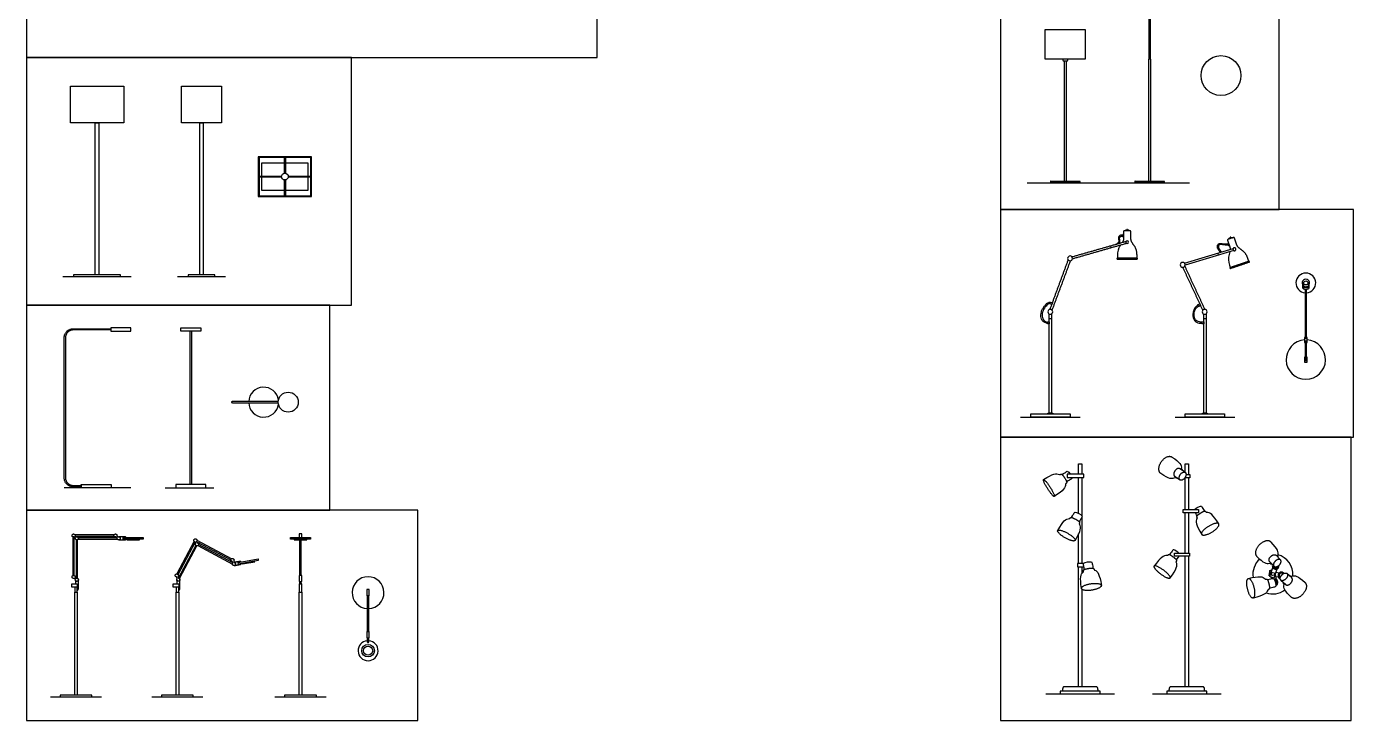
# Model space of a CAD drawing. Header units: millimetres. Extents: x 0 to 42.1, y -0.3 to 16.1.
# Drawn here: x 19.28 to 29.38, y 0.12 to 5.4 of the extents above; entities that cross this region are included whole.
import ezdxf

# ---------------------------------------------------------------- set-up
doc = ezdxf.new("R2010")
doc.units = ezdxf.units.MM
for name, color, linetype, true_color in [('2D$AG-DETAILS', 7, 'Continuous', 0x66ffff), ('2D$AG-DIAGRAM', 7, 'Continuous', 0xfecc66), ('2D$AG-FURNITURE', 7, 'Continuous', 0x66ccff), ('2D$X-VPRT', 6, 'Continuous', 0xff00ff), ('AG-DIAGRAM', 7, 'Continuous', 0xfecc66), ('AG-FURNITURE', 7, 'Continuous', 0x66ccff), ('X-VPRT', 6, 'Continuous', 0xff00ff)]:
    doc.layers.add(name, color=color, linetype=linetype, true_color=true_color)

msp = doc.modelspace()

# ---------------------------------------------------------------- linework, layer by layer
at = {"layer": '2D$AG-DETAILS'}
msp.add_circle((21.878, 0.65), 0.0476, dxfattribs=at)
at = {"layer": '2D$AG-DIAGRAM'}
for points in [[(19.554, 3.501), (20.074, 3.501)], [(20.428, 3.501), (20.793, 3.501)], [(26.845, 2.429), (27.301, 2.429)], [(28.022, 2.429), (28.477, 2.429)], [(20.072, 1.891), (19.564, 1.891)], [(20.333, 1.891), (20.704, 1.891)], [(19.459, 0.299), (19.849, 0.299)], [(20.231, 0.299), (20.621, 0.299)], [(21.168, 0.299), (21.558, 0.299)]]:
    msp.add_lwpolyline(points, dxfattribs=at)
at = {"layer": '2D$AG-FURNITURE'}
for points in [[(19.611, 4.949), (20.017, 4.949), (20.017, 4.67), (19.611, 4.67)], [(20.458, 4.949), (20.763, 4.949), (20.763, 4.67), (20.458, 4.67)], [(19.801, 3.514), (19.801, 4.67), (19.827, 4.67), (19.827, 3.514)], [(20.598, 3.514), (20.598, 4.67), (20.623, 4.67), (20.623, 3.514)], [(21.042, 4.109), (21.448, 4.109), (21.448, 4.413), (21.042, 4.413)], [(21.048, 4.115), (21.442, 4.115), (21.442, 4.407), (21.048, 4.407)], [(27.63, 3.803), (27.63, 3.82), (27.625, 3.82), (27.625, 3.803)], [(28.435, 3.737), (28.429, 3.754), (28.424, 3.752), (28.43, 3.736)], [(19.636, 3.501), (19.992, 3.501), (19.992, 3.514), (19.636, 3.514)], [(20.509, 3.501), (20.712, 3.501), (20.712, 3.514), (20.509, 3.514)], [(27.084, 3.287), (27.07, 3.292), (27.075, 3.306), (27.089, 3.301)], [(28.217, 3.279), (28.203, 3.273), (28.197, 3.286), (28.211, 3.292)], [(27.065, 3.141), (27.051, 3.141), (27.051, 3.156), (27.065, 3.156)], [(28.241, 3.141), (28.227, 3.141), (28.227, 3.156), (28.241, 3.156)], [(20.072, 3.11), (19.92, 3.11), (19.92, 3.085), (20.072, 3.085)], [(20.452, 3.11), (20.604, 3.11), (20.604, 3.085), (20.452, 3.085)], [(27.223, 2.429), (26.923, 2.429), (26.923, 2.455), (27.223, 2.455)], [(27.092, 2.455), (27.054, 2.455), (27.054, 2.459), (27.092, 2.459)], [(28.4, 2.429), (28.1, 2.429), (28.1, 2.455), (28.4, 2.455)], [(28.268, 2.455), (28.231, 2.455), (28.231, 2.459), (28.268, 2.459)], [(19.923, 1.891), (19.694, 1.891), (19.694, 1.917), (19.923, 1.917)], [(20.414, 1.891), (20.642, 1.891), (20.642, 1.917), (20.414, 1.917)], [(20.014, 1.499), (20.014, 1.511), (20.166, 1.511), (20.166, 1.499)], [(20.042, 1.494), (20.138, 1.494), (20.138, 1.499), (20.042, 1.499)], [(21.287, 1.499), (21.287, 1.511), (21.439, 1.511), (21.439, 1.499)], [(21.315, 1.494), (21.411, 1.494), (21.411, 1.499), (21.315, 1.499)], [(20.892, 1.31), (20.89, 1.322), (21.04, 1.35), (21.042, 1.338)], [(20.921, 1.311), (21.015, 1.328), (21.014, 1.332), (20.92, 1.315)], [(21.353, 1.223), (21.353, 1.178), (21.373, 1.178), (21.373, 1.223)], [(19.663, 1.133), (19.622, 1.133), (19.622, 1.159), (19.663, 1.159)], [(19.644, 1.096), (19.663, 1.096), (19.663, 1.133), (19.644, 1.133)], [(20.436, 1.133), (20.395, 1.133), (20.395, 1.159), (20.436, 1.159)], [(20.417, 1.096), (20.436, 1.096), (20.436, 1.133), (20.417, 1.133)], [(21.353, 1.096), (21.373, 1.096), (21.373, 1.159), (21.353, 1.159)], [(21.868, 1.116), (21.868, 1.068), (21.887, 1.068), (21.887, 1.116)], [(19.644, 0.312), (19.644, 1.096), (19.663, 1.096), (19.663, 0.312)], [(20.417, 0.312), (20.417, 1.096), (20.436, 1.096), (20.436, 0.312)], [(21.353, 0.312), (21.353, 1.096), (21.373, 1.096), (21.373, 0.312)], [(21.872, 1.068), (21.872, 0.797), (21.883, 0.797), (21.883, 1.068)], [(21.868, 0.797), (21.868, 0.749), (21.887, 0.749), (21.887, 0.797)], [(19.533, 0.299), (19.774, 0.299), (19.774, 0.312), (19.533, 0.312)], [(20.306, 0.299), (20.547, 0.299), (20.547, 0.312), (20.306, 0.312)], [(21.242, 0.299), (21.484, 0.299), (21.484, 0.312), (21.242, 0.312)]]:
    msp.add_lwpolyline(points, close=True, dxfattribs=at)
for points in [[(21.242, 4.363), (21.067, 4.363), (21.067, 4.264)], [(21.242, 4.286), (21.242, 4.407)], [(21.248, 4.407), (21.248, 4.286)], [(21.423, 4.264), (21.423, 4.363), (21.248, 4.363)], [(21.22, 4.258), (21.048, 4.258), (21.048, 4.264), (21.22, 4.264)], [(21.067, 4.258), (21.067, 4.159), (21.242, 4.159)], [(21.248, 4.159), (21.423, 4.159), (21.423, 4.258)], [(21.27, 4.264), (21.442, 4.264), (21.442, 4.258), (21.27, 4.258)], [(21.242, 4.115), (21.242, 4.236)], [(21.248, 4.236), (21.248, 4.115)], [(27.661, 3.856), (27.661, 3.859), (27.655, 3.859), (27.655, 3.856)], [(28.447, 3.798), (28.446, 3.801), (28.441, 3.799), (28.442, 3.796)], [(27.537, 3.719), (27.533, 3.735)], [(28.094, 3.601), (28.465, 3.714)], [(28.47, 3.698), (28.099, 3.586)], [(28.354, 3.663), (28.35, 3.679)], [(27.082, 3.177), (27.065, 3.177)], [(28.258, 3.177), (28.241, 3.177)], [(20.533, 3.085), (20.533, 1.917), (20.523, 1.917), (20.523, 3.085)], [(29.013, 3.035), (29.008, 3.035), (29.008, 2.998), (29.013, 2.998)], [(29.023, 2.998), (29.028, 2.998), (29.028, 3.035), (29.023, 3.035)], [(29.013, 2.885), (29.008, 2.885), (29.008, 2.848), (29.028, 2.848), (29.028, 2.885), (29.023, 2.885)], [(19.631, 1.517), (19.631, 1.223)], [(19.641, 1.223), (19.641, 1.516)], [(19.944, 1.532), (19.646, 1.532)], [(19.648, 1.522), (19.944, 1.522)], [(21.373, 1.511), (21.373, 1.539), (21.353, 1.539), (21.353, 1.511)], [(19.655, 1.495), (19.655, 1.201)], [(19.665, 1.201), (19.665, 1.495)], [(19.966, 1.51), (19.671, 1.51)], [(19.671, 1.5), (19.969, 1.5)], [(20.554, 1.484), (20.422, 1.235)], [(20.431, 1.23), (20.563, 1.478)], [(20.566, 1.452), (20.434, 1.204)], [(20.443, 1.199), (20.575, 1.448)], [(20.573, 1.48), (20.834, 1.342)], [(20.838, 1.35), (20.576, 1.49)], [(20.582, 1.45), (20.845, 1.31)], [(20.848, 1.32), (20.587, 1.459)], [(21.368, 1.223), (21.368, 1.494), (21.357, 1.494), (21.357, 1.223)], [(20.421, 1.192), (20.421, 1.159)], [(21.357, 1.178), (21.357, 1.159), (21.368, 1.159), (21.368, 1.178)]]:
    msp.add_lwpolyline(points, dxfattribs=at)
for centre, radius in [((21.245, 4.261), 0.0254), ((29.018, 3.451), 0.0153), ((21.27, 2.543), 0.0762), ((21.878, 0.65), 0.0349)]:
    msp.add_circle(centre, radius, dxfattribs=at)
at = {"layer": '2D$AG-FURNITURE', "extrusion": (0, 0, -1)}
for centre, radius in [((-27.658, 3.762), 0.0111), ((-27.223, 3.638), 0.0185), ((-28.08, 3.589), 0.0185), ((-27.072, 3.231), 0.0185), ((-28.248, 3.231), 0.0185)]:
    msp.add_circle(centre, radius, dxfattribs=at)
at = {"layer": '2D$AG-FURNITURE'}
for centre, radius, start, end in [((29.018, 3.451), 0.0754, 273.9956, 266.0044), ((29.018, 3.451), 0.0286, 331.5234, 208.4766), ((29.018, 3.451), 0.0286, 234.5044, 305.4956), ((29.018, 2.867), 0.15, 93.7483, 86.2517), ((21.083, 2.543), 0.114, 8.1772, 177.612), ((21.083, 2.543), 0.114, 182.388, 351.8228), ((21.878, 1.092), 0.121, 272.611, 267.389), ((21.878, 0.65), 0.0762, 94.7144, 85.2856)]:
    msp.add_arc(centre, radius, start, end, dxfattribs=at)
for points, weights, degree, knots in [([(27.733, 3.64), (27.733, 3.664), (27.733, 3.725), (27.686, 3.76), (27.686, 3.791), (27.686, 3.808), (27.686, 3.825), (27.686, 3.842), (27.686, 3.846), (27.683, 3.849), (27.679, 3.849), (27.672, 3.849), (27.665, 3.849), (27.658, 3.849), (27.651, 3.849), (27.644, 3.849), (27.637, 3.849), (27.633, 3.849), (27.63, 3.846), (27.63, 3.842), (27.63, 3.825), (27.63, 3.808), (27.63, 3.791), (27.63, 3.779), (27.627, 3.769), (27.622, 3.76)], [1, 1, 1, 1, 1, 1, 1, 1, 0.804737854125, 0.804737854125, 1, 1, 1, 1, 1, 1, 1, 0.804737854125, 0.804737854125, 1, 1, 1, 1, 1, 1, 1], 3, [0, 0, 0, 0, 0.282666, 0.565332, 0.565332, 0.565332, 0.732961, 0.732961, 0.732961, 0.768658, 0.768658, 0.768658, 0.837022, 0.837022, 0.837022, 0.905387, 0.905387, 0.905387, 0.941084, 0.941084, 0.941084, 1.108712, 1.108712, 1.108712, 1.217534, 1.217534, 1.217534, 1.217534]), ([(27.643, 3.849), (27.643, 3.857), (27.658, 3.857), (27.673, 3.857), (27.673, 3.849)], [1, 0.707106781187, 1, 0.707106781187, 1], 2, [0, 0, 0, 0.0788751, 0.0788751, 0.1577503, 0.1577503, 0.1577503]), ([(28.584, 3.616), (28.577, 3.639), (28.557, 3.697), (28.501, 3.715), (28.491, 3.744), (28.486, 3.761), (28.48, 3.777), (28.475, 3.793), (28.474, 3.797), (28.47, 3.798), (28.466, 3.797), (28.46, 3.795), (28.453, 3.793), (28.447, 3.791), (28.44, 3.788), (28.433, 3.786), (28.427, 3.784), (28.423, 3.783), (28.421, 3.779), (28.422, 3.775), (28.428, 3.759), (28.433, 3.743), (28.439, 3.727), (28.441, 3.72), (28.442, 3.713), (28.442, 3.707)], [1, 1, 1, 1, 1, 1, 1, 1, 0.804737854125, 0.804737854125, 1, 1, 1, 1, 1, 1, 1, 0.804737854125, 0.804737854125, 1, 1, 1, 1, 1, 1, 1], 3, [0, 0, 0, 0, 0.282666, 0.565332, 0.565332, 0.565332, 0.732961, 0.732961, 0.732961, 0.768658, 0.768658, 0.768658, 0.837022, 0.837022, 0.837022, 0.905387, 0.905387, 0.905387, 0.941084, 0.941084, 0.941084, 1.108712, 1.108712, 1.108712, 1.175512, 1.175512, 1.175512, 1.175512]), ([(28.432, 3.786), (28.43, 3.793), (28.444, 3.797), (28.459, 3.802), (28.461, 3.795)], [1, 0.707106781187, 1, 0.707106781187, 1], 2, [0, 0, 0, 0.0788751, 0.0788751, 0.1577503, 0.1577503, 0.1577503]), ([(27.736, 3.637), (27.736, 3.633), (27.733, 3.633), (27.658, 3.633), (27.583, 3.633), (27.58, 3.633), (27.58, 3.637), (27.58, 3.64), (27.583, 3.64), (27.658, 3.64), (27.733, 3.64), (27.736, 3.64), (27.736, 3.637)], [1, 0.707106781187, 1, 1, 1, 0.707106781187, 1, 0.707106781185, 1, 1, 1, 0.707106781185, 1], 2, [0, 0, 0, 0.016362, 0.016362, 0.488558, 0.488558, 0.504921, 0.504921, 0.521283, 0.521283, 0.993479, 0.993479, 1.009842, 1.009842, 1.009842]), ([(28.464, 3.704), (28.46, 3.715), (28.471, 3.718), (28.481, 3.722), (28.485, 3.711), (28.488, 3.701), (28.478, 3.697), (28.467, 3.694), (28.464, 3.704)], [1, 0.707106781187, 1, 0.707106781187, 1, 0.707106781187, 1, 0.707106781187, 1], 2, [0, 0, 0, 0.0571925, 0.0571925, 0.114385, 0.114385, 0.1715776, 0.1715776, 0.2287701, 0.2287701, 0.2287701]), ([(28.589, 3.614), (28.59, 3.611), (28.587, 3.61), (28.515, 3.586), (28.444, 3.562), (28.441, 3.561), (28.44, 3.564), (28.439, 3.567), (28.442, 3.568), (28.513, 3.592), (28.585, 3.616), (28.588, 3.617), (28.589, 3.614)], [1, 0.707106781187, 1, 1, 1, 0.707106781187, 1, 0.707106781185, 1, 1, 1, 0.707106781185, 1], 2, [0, 0, 0, 0.016362, 0.016362, 0.488558, 0.488558, 0.504921, 0.504921, 0.521283, 0.521283, 0.993479, 0.993479, 1.009842, 1.009842, 1.009842]), ([(19.92, 3.093), (19.776, 3.093), (19.632, 3.093), (19.574, 3.093), (19.574, 3.034), (19.574, 2.501), (19.574, 1.967), (19.574, 1.909), (19.632, 1.909), (19.663, 1.909), (19.694, 1.909), (19.694, 1.904), (19.694, 1.899), (19.663, 1.899), (19.632, 1.899), (19.564, 1.899), (19.564, 1.967), (19.564, 2.501), (19.564, 3.034), (19.564, 3.102), (19.632, 3.102), (19.776, 3.102), (19.92, 3.102)], [1, 1, 1, 0.707106781187, 1, 1, 1, 0.707106781187, 1, 1, 1, 1, 1, 1, 1, 0.707106781187, 1, 1, 1, 0.707106781187, 1, 1, 1], 2, [5.362333, 5.362333, 5.362333, 6.326094, 6.326094, 6.660652, 6.660652, 10.238816, 10.238816, 10.573374, 10.573374, 10.661468, 10.661468, 10.692718, 10.692718, 10.780812, 10.780812, 11.115369, 11.115369, 14.693534, 14.693534, 15.028091, 15.028091, 15.991853, 15.991853, 15.991853]), ([(29.013, 3.003), (29.013, 3.008), (29.018, 3.008), (29.023, 3.008), (29.023, 3.003), (29.023, 2.933), (29.023, 2.887), (29.023, 2.867), (29.023, 2.864), (29.021, 2.861), (29.018, 2.861), (29.015, 2.861), (29.013, 2.864), (29.013, 2.867), (29.013, 2.887), (29.013, 2.933), (29.013, 3.003)], [1, 1, 1, 1, 1, 1, 1, 1, 0.804737854124, 0.804737854124, 1, 0.804737854124, 0.804737854124, 1, 1, 1, 1], 3, [1.2906077, 1.2906077, 1.2906077, 1.2906077, 1.3237381, 1.3568686, 1.3568686, 1.3568686, 1.5589259, 1.5589259, 1.5589259, 1.5859941, 1.5859941, 1.5859941, 1.6130624, 1.6130624, 1.6130624, 1.8151197, 1.8151197, 1.8151197, 1.8151197]), ([(21.194, 2.548), (20.947, 2.548), (20.843, 2.548), (20.839, 2.548), (20.839, 2.543), (20.839, 2.539), (20.843, 2.539), (20.947, 2.539), (21.194, 2.539)], [1, 1, 1, 0.707106781189, 1, 0.707106781187, 1, 1, 1], 2, [0.756848, 0.756848, 0.756848, 1.280478, 1.280478, 1.305022, 1.305022, 1.329565, 1.329565, 1.853195, 1.853195, 1.853195]), ([(19.647, 1.527), (19.647, 1.539), (19.636, 1.539), (19.624, 1.539), (19.624, 1.527), (19.624, 1.516), (19.636, 1.516), (19.637, 1.516), (19.638, 1.516), (19.641, 1.516), (19.643, 1.515), (19.645, 1.513), (19.647, 1.511), (19.649, 1.509), (19.649, 1.507), (19.649, 1.506), (19.649, 1.505), (19.649, 1.494), (19.66, 1.494), (19.672, 1.494), (19.672, 1.505), (19.672, 1.517), (19.66, 1.517), (19.659, 1.517), (19.658, 1.517), (19.655, 1.516), (19.653, 1.518), (19.651, 1.52), (19.649, 1.522), (19.647, 1.523), (19.647, 1.526), (19.647, 1.527), (19.647, 1.527)], [1, 0.707106781187, 1, 0.707106781187, 1, 0.707106781187, 1, 0.954795170045, 0.923544071485, 0.820194629634, 0.923544071485, 0.923544071485, 0.923544071485, 0.820194628833, 0.923544071485, 0.942034227391, 0.963916447374, 0.681591856435, 0.963916447374, 0.681591856435, 0.963916447374, 0.681591856435, 0.963916447374, 0.920342768277, 0.890219320375, 0.790599093551, 0.890219320375, 0.890219320375, 0.890219320375, 0.790599092775, 0.890219320375, 0.908042285769, 0.929134917517], 2, [0, 0, 0, 0.0607898, 0.0607898, 0.1215795, 0.1215795, 0.1823693, 0.1823693, 0.1917515, 0.1917515, 0.2078408, 0.2078408, 0.2258889, 0.2258889, 0.2419783, 0.2419783, 0.2466899, 0.2466899, 0.3074797, 0.3074797, 0.3682694, 0.3682694, 0.4290592, 0.4290592, 0.4384414, 0.4384414, 0.4545308, 0.4545308, 0.4725789, 0.4725789, 0.4886682, 0.4886682, 0.4933798, 0.4933798, 0.4933798]), ([(19.966, 1.527), (19.966, 1.539), (19.955, 1.539), (19.943, 1.539), (19.943, 1.527), (19.943, 1.516), (19.955, 1.516), (19.956, 1.516), (19.957, 1.516), (19.96, 1.516), (19.962, 1.515), (19.964, 1.513), (19.966, 1.511), (19.968, 1.509), (19.968, 1.507), (19.967, 1.506), (19.967, 1.505), (19.967, 1.494), (19.979, 1.494), (19.991, 1.494), (19.991, 1.505), (19.991, 1.517), (19.979, 1.517), (19.978, 1.517), (19.977, 1.517), (19.974, 1.516), (19.972, 1.518), (19.97, 1.52), (19.968, 1.522), (19.966, 1.523), (19.966, 1.526), (19.966, 1.527), (19.966, 1.527)], [1, 0.707106781187, 1, 0.707106781187, 1, 0.707106781187, 1, 0.954795170045, 0.923544071485, 0.820194629634, 0.923544071485, 0.923544071485, 0.923544071485, 0.820194628833, 0.923544071485, 0.942034227391, 0.963916447374, 0.681591856435, 0.963916447374, 0.681591856435, 0.963916447374, 0.681591856435, 0.963916447374, 0.920342768277, 0.890219320375, 0.790599093551, 0.890219320375, 0.890219320375, 0.890219320375, 0.790599092775, 0.890219320375, 0.908042285769, 0.929134917517], 2, [0, 0, 0, 0.0607898, 0.0607898, 0.1215795, 0.1215795, 0.1823693, 0.1823693, 0.1917515, 0.1917515, 0.2078408, 0.2078408, 0.2258889, 0.2258889, 0.2419783, 0.2419783, 0.2466899, 0.2466899, 0.3074797, 0.3074797, 0.3682694, 0.3682694, 0.4290592, 0.4290592, 0.4384414, 0.4384414, 0.4545308, 0.4545308, 0.4725789, 0.4725789, 0.4886682, 0.4886682, 0.4933798, 0.4933798, 0.4933798]), ([(20.036, 1.511), (20.032, 1.517), (20.026, 1.517), (19.991, 1.517), (19.979, 1.517)], [0.865793401664, 0.811215368433, 1, 1, 1], 2, [0.44070523, 0.44070523, 0.44070523, 0.47988734, 0.47988734, 0.53746172, 0.53746172, 0.53746172]), ([(19.979, 1.494), (19.991, 1.494), (20.026, 1.494), (20.032, 1.494), (20.035, 1.499)], [1, 1, 1, 0.822439755276, 0.860163706165], 2, [0.30073343, 0.30073343, 0.30073343, 0.35830781, 0.35830781, 0.3951603, 0.3951603, 0.3951603]), ([(20.574, 1.485), (20.58, 1.495), (20.569, 1.501), (20.559, 1.506), (20.553, 1.496), (20.548, 1.486), (20.558, 1.48), (20.559, 1.479), (20.561, 1.479), (20.563, 1.478), (20.564, 1.476), (20.565, 1.473), (20.566, 1.471), (20.567, 1.468), (20.566, 1.466), (20.565, 1.466), (20.565, 1.465), (20.559, 1.455), (20.57, 1.449), (20.58, 1.444), (20.586, 1.454), (20.591, 1.464), (20.581, 1.47), (20.58, 1.471), (20.578, 1.471), (20.576, 1.472), (20.575, 1.474), (20.574, 1.477), (20.573, 1.479), (20.572, 1.482), (20.573, 1.484), (20.574, 1.484), (20.574, 1.485)], [1, 0.707106781187, 1, 0.707106781187, 1, 0.707106781187, 1, 0.954795170045, 0.923544071485, 0.820194629634, 0.923544071485, 0.923544071485, 0.923544071485, 0.820194628833, 0.923544071485, 0.942034227391, 0.963916447374, 0.681591856435, 0.963916447374, 0.681591856435, 0.963916447374, 0.681591856435, 0.963916447374, 0.920342768277, 0.890219320375, 0.790599093551, 0.890219320375, 0.890219320375, 0.890219320375, 0.790599092775, 0.890219320375, 0.908042285769, 0.929134917517], 2, [0, 0, 0, 0.0607898, 0.0607898, 0.1215795, 0.1215795, 0.1823693, 0.1823693, 0.1917515, 0.1917515, 0.2078408, 0.2078408, 0.2258889, 0.2258889, 0.2419783, 0.2419783, 0.2466899, 0.2466899, 0.3074797, 0.3074797, 0.3682694, 0.3682694, 0.4290592, 0.4290592, 0.4384414, 0.4384414, 0.4545308, 0.4545308, 0.4725789, 0.4725789, 0.4886682, 0.4886682, 0.4933798, 0.4933798, 0.4933798]), ([(20.856, 1.335), (20.861, 1.346), (20.851, 1.351), (20.841, 1.357), (20.835, 1.347), (20.829, 1.336), (20.84, 1.331), (20.841, 1.33), (20.842, 1.33), (20.845, 1.329), (20.846, 1.326), (20.847, 1.324), (20.848, 1.321), (20.849, 1.319), (20.847, 1.317), (20.847, 1.316), (20.847, 1.315), (20.841, 1.305), (20.851, 1.3), (20.862, 1.294), (20.867, 1.304), (20.873, 1.315), (20.862, 1.32), (20.861, 1.321), (20.86, 1.321), (20.857, 1.322), (20.856, 1.325), (20.856, 1.327), (20.855, 1.33), (20.854, 1.332), (20.855, 1.334), (20.856, 1.335), (20.856, 1.335)], [1, 0.707106781187, 1, 0.707106781187, 1, 0.707106781187, 1, 0.954795170045, 0.923544071485, 0.820194629634, 0.923544071485, 0.923544071485, 0.923544071485, 0.820194628833, 0.923544071485, 0.942034227391, 0.963916447374, 0.681591856435, 0.963916447374, 0.681591856435, 0.963916447374, 0.681591856435, 0.963916447374, 0.920342768277, 0.890219320375, 0.790599093551, 0.890219320375, 0.890219320375, 0.890219320375, 0.790599092775, 0.890219320375, 0.908042285769, 0.929134917517], 2, [0, 0, 0, 0.0607898, 0.0607898, 0.1215795, 0.1215795, 0.1823693, 0.1823693, 0.1917515, 0.1917515, 0.2078408, 0.2078408, 0.2258889, 0.2258889, 0.2419783, 0.2419783, 0.2466899, 0.2466899, 0.3074797, 0.3074797, 0.3682694, 0.3682694, 0.4290592, 0.4290592, 0.4384414, 0.4384414, 0.4545308, 0.4545308, 0.4725789, 0.4725789, 0.4886682, 0.4886682, 0.4933798, 0.4933798, 0.4933798]), ([(20.911, 1.326), (20.907, 1.331), (20.9, 1.33), (20.867, 1.324), (20.855, 1.322)], [0.865793401664, 0.811215368433, 1, 1, 1], 2, [0.44070523, 0.44070523, 0.44070523, 0.47988734, 0.47988734, 0.53746172, 0.53746172, 0.53746172]), ([(20.859, 1.298), (20.871, 1.301), (20.905, 1.307), (20.911, 1.308), (20.913, 1.314)], [1, 1, 1, 0.822439755276, 0.860163706165], 2, [0.30073343, 0.30073343, 0.30073343, 0.35830781, 0.35830781, 0.3951603, 0.3951603, 0.3951603]), ([(19.647, 1.212), (19.647, 1.224), (19.636, 1.224), (19.624, 1.224), (19.624, 1.212), (19.624, 1.2), (19.636, 1.2), (19.637, 1.2), (19.638, 1.2), (19.641, 1.201), (19.643, 1.199), (19.645, 1.197), (19.647, 1.196), (19.649, 1.194), (19.649, 1.191), (19.649, 1.191), (19.649, 1.19), (19.649, 1.178), (19.66, 1.178), (19.672, 1.178), (19.672, 1.19), (19.672, 1.202), (19.66, 1.202), (19.659, 1.202), (19.658, 1.201), (19.655, 1.201), (19.653, 1.203), (19.651, 1.204), (19.649, 1.206), (19.647, 1.208), (19.647, 1.211), (19.647, 1.211), (19.647, 1.212)], [1, 0.707106781187, 1, 0.707106781187, 1, 0.707106781187, 1, 0.954795170045, 0.923544071485, 0.820194629634, 0.923544071485, 0.923544071485, 0.923544071485, 0.820194628833, 0.923544071485, 0.942034227391, 0.963916447374, 0.681591856435, 0.963916447374, 0.681591856435, 0.963916447374, 0.681591856435, 0.963916447374, 0.920342768277, 0.890219320375, 0.790599093551, 0.890219320375, 0.890219320375, 0.890219320375, 0.790599092775, 0.890219320375, 0.908042285769, 0.929134917517], 2, [0, 0, 0, 0.0607898, 0.0607898, 0.1215795, 0.1215795, 0.1823693, 0.1823693, 0.1917515, 0.1917515, 0.2078408, 0.2078408, 0.2258889, 0.2258889, 0.2419783, 0.2419783, 0.2466899, 0.2466899, 0.3074797, 0.3074797, 0.3682694, 0.3682694, 0.4290592, 0.4290592, 0.4384414, 0.4384414, 0.4545308, 0.4545308, 0.4725789, 0.4725789, 0.4886682, 0.4886682, 0.4933798, 0.4933798, 0.4933798]), ([(20.432, 1.217), (20.438, 1.228), (20.427, 1.233), (20.417, 1.239), (20.411, 1.229), (20.406, 1.218), (20.416, 1.213), (20.417, 1.212), (20.419, 1.212), (20.421, 1.211), (20.422, 1.208), (20.423, 1.206), (20.424, 1.203), (20.425, 1.201), (20.424, 1.199), (20.423, 1.198), (20.423, 1.197), (20.417, 1.187), (20.428, 1.181), (20.438, 1.176), (20.444, 1.186), (20.449, 1.197), (20.439, 1.202), (20.438, 1.203), (20.436, 1.203), (20.434, 1.204), (20.433, 1.206), (20.432, 1.209), (20.431, 1.212), (20.43, 1.214), (20.431, 1.216), (20.432, 1.217), (20.432, 1.217)], [1, 0.707106781187, 1, 0.707106781187, 1, 0.707106781187, 1, 0.954795170045, 0.923544071485, 0.820194629634, 0.923544071485, 0.923544071485, 0.923544071485, 0.820194628833, 0.923544071485, 0.942034227391, 0.963916447374, 0.681591856435, 0.963916447374, 0.681591856435, 0.963916447374, 0.681591856435, 0.963916447374, 0.920342768277, 0.890219320375, 0.790599093551, 0.890219320375, 0.890219320375, 0.890219320375, 0.790599092775, 0.890219320375, 0.908042285769, 0.929134917517], 2, [0, 0, 0, 0.0607898, 0.0607898, 0.1215795, 0.1215795, 0.1823693, 0.1823693, 0.1917515, 0.1917515, 0.2078408, 0.2078408, 0.2258889, 0.2258889, 0.2419783, 0.2419783, 0.2466899, 0.2466899, 0.3074797, 0.3074797, 0.3682694, 0.3682694, 0.4290592, 0.4290592, 0.4384414, 0.4384414, 0.4545308, 0.4545308, 0.4725789, 0.4725789, 0.4886682, 0.4886682, 0.4933798, 0.4933798, 0.4933798]), ([(19.663, 1.11), (19.672, 1.112), (19.672, 1.121), (19.672, 1.156), (19.672, 1.19)], [1, 0.785420672429, 1, 1, 1], 2, [0.428229, 0.428229, 0.428229, 0.4798873, 0.4798873, 0.5374617, 0.5374617, 0.5374617]), ([(20.436, 1.11), (20.445, 1.112), (20.445, 1.121), (20.445, 1.156), (20.445, 1.191)], [1, 0.785420672429, 1, 1, 1], 2, [0.428229, 0.428229, 0.428229, 0.4798873, 0.4798873, 0.5374617, 0.5374617, 0.5374617]), ([(21.872, 0.749), (21.872, 0.729), (21.872, 0.718), (21.872, 0.712), (21.878, 0.712), (21.884, 0.712), (21.884, 0.718), (21.884, 0.729), (21.884, 0.749)], [1, 1, 1, 0.707106781187, 1, 0.707106781187, 1, 1, 1], 2, [0.0435957, 0.0435957, 0.0435957, 0.1128285, 0.1128285, 0.1451038, 0.1451038, 0.1773791, 0.1773791, 0.2466119, 0.2466119, 0.2466119])]:
    msp.add_rational_spline(points, weights, degree=degree, knots=knots, dxfattribs=at)
for points in [[(27.236, 3.65), (27.443, 3.709), (27.649, 3.768)], [(27.653, 3.752), (27.447, 3.693), (27.241, 3.634)], [(27.07, 3.249), (27.139, 3.437), (27.209, 3.625)], [(27.225, 3.62), (27.155, 3.432), (27.085, 3.244)], [(28.234, 3.243), (28.158, 3.406), (28.082, 3.57)], [(28.096, 3.579), (28.172, 3.414), (28.248, 3.25)], [(19.649, 1.19), (19.649, 1.174), (19.649, 1.159)]]:
    msp.add_open_spline(points, degree=2, dxfattribs=at)
for points, degree, knots in [([(27.625, 3.816), (27.62, 3.816), (27.613, 3.816), (27.605, 3.814), (27.598, 3.81), (27.593, 3.804), (27.591, 3.795), (27.591, 3.786), (27.593, 3.778), (27.594, 3.772), (27.594, 3.766), (27.591, 3.761), (27.586, 3.754), (27.582, 3.75), (27.58, 3.748)], 3, [0.0029708, 0.0029708, 0.0029708, 0.0029708, 0.0387494, 0.0722878, 0.0881434, 0.1142513, 0.145485, 0.1768407, 0.2056006, 0.2282558, 0.2380741, 0.2569386, 0.2917251, 0.3160574, 0.3160574, 0.3160574, 0.3160574]), ([(27.608, 3.739), (27.603, 3.733), (27.583, 3.704), (27.583, 3.664), (27.583, 3.64)], 3, [1.3063008, 1.3063008, 1.3063008, 1.3063008, 1.3913785, 1.6740447, 1.6740447, 1.6740447, 1.6740447]), ([(27.596, 3.753), (27.597, 3.754), (27.6, 3.758), (27.602, 3.764), (27.603, 3.772), (27.602, 3.779), (27.6, 3.787), (27.6, 3.794), (27.601, 3.8), (27.604, 3.804), (27.608, 3.806), (27.615, 3.807), (27.621, 3.807), (27.625, 3.807)], 3, [0.4479127, 0.4479127, 0.4479127, 0.4479127, 0.4663258, 0.494744, 0.5102429, 0.5386801, 0.5650825, 0.5890815, 0.6102758, 0.6240773, 0.6328501, 0.6576153, 0.6903797, 0.6903797, 0.6903797, 0.6903797]), ([(28.365, 3.683), (28.365, 3.684), (28.365, 3.685), (28.364, 3.689), (28.359, 3.696), (28.352, 3.705), (28.346, 3.716), (28.344, 3.727), (28.345, 3.735), (28.347, 3.743), (28.353, 3.749), (28.362, 3.752), (28.371, 3.753), (28.386, 3.752), (28.402, 3.748), (28.416, 3.748), (28.423, 3.749), (28.425, 3.75)], 3, [0.6114816, 0.6114816, 0.6114816, 0.6114816, 0.6131867, 0.6249649, 0.6490809, 0.6935923, 0.7434108, 0.7721409, 0.7985191, 0.8251575, 0.8525908, 0.8811672, 0.9125908, 0.9481593, 1.0214899, 1.0726878, 1.0920931, 1.0920931, 1.0920931, 1.0920931]), ([(28.428, 3.741), (28.424, 3.74), (28.412, 3.739), (28.396, 3.74), (28.383, 3.743), (28.373, 3.744), (28.366, 3.744), (28.36, 3.742), (28.356, 3.74), (28.353, 3.735), (28.353, 3.726), (28.355, 3.717), (28.36, 3.709), (28.364, 3.704), (28.366, 3.701), (28.368, 3.698), (28.372, 3.693), (28.373, 3.688), (28.374, 3.686)], 3, [0.0467484, 0.0467484, 0.0467484, 0.0467484, 0.0928607, 0.1606293, 0.2038141, 0.2255376, 0.2603047, 0.2732031, 0.2837453, 0.3044938, 0.3295781, 0.3651967, 0.3935641, 0.4269144, 0.4269144, 0.4269144, 0.4673872, 0.4832953, 0.4832953, 0.4832953, 0.4832953]), ([(28.439, 3.689), (28.436, 3.675), (28.42, 3.636), (28.435, 3.591), (28.442, 3.568)], 3, [1.2390765, 1.2390765, 1.2390765, 1.2390765, 1.3913785, 1.6740447, 1.6740447, 1.6740447, 1.6740447]), ([(29.023, 3.413), (29.025, 3.413), (29.027, 3.413), (29.028, 3.413), (29.032, 3.413), (29.032, 3.413), (29.033, 3.414), (29.034, 3.415), (29.035, 3.417), (29.035, 3.422), (29.035, 3.432), (29.035, 3.441), (29.035, 3.453), (29.038, 3.453), (29.04, 3.453), (29.043, 3.453), (29.043, 3.441), (29.043, 3.432), (29.043, 3.423), (29.044, 3.41), (29.039, 3.404), (29.028, 3.404), (29.027, 3.404), (29.025, 3.404), (29.023, 3.404), (29.023, 3.27), (29.023, 3.133), (29.023, 3.035), (29.023, 3.031), (29.018, 3.031), (29.013, 3.031), (29.013, 3.035), (29.013, 3.133), (29.013, 3.27), (29.013, 3.404), (29.011, 3.404), (29.01, 3.404), (29.008, 3.404), (28.998, 3.404), (28.993, 3.41), (28.993, 3.423), (28.993, 3.432), (28.993, 3.441), (28.993, 3.453), (28.996, 3.453), (28.999, 3.453), (29.002, 3.453), (29.002, 3.441), (29.002, 3.432), (29.002, 3.422), (29.001, 3.417), (29.002, 3.415), (29.003, 3.414), (29.004, 3.413), (29.005, 3.413), (29.008, 3.413), (29.01, 3.413), (29.011, 3.413), (29.013, 3.413), (29.016, 3.413), (29.02, 3.413), (29.023, 3.413)], 3, [-0.043498, -0.043498, -0.043498, -0.043498, -0.028015, -0.028015, -0.028015, 0.033588, 0.033588, 0.033588, 0.09519, 0.09519, 0.09519, 0.153335, 0.153335, 0.153335, 0.18135, 0.18135, 0.18135, 0.272598, 0.272598, 0.272598, 0.46595, 0.46595, 0.46595, 0.481433, 0.481433, 0.481433, 0.735081, 0.735081, 0.735081, 0.768212, 0.801342, 0.801342, 0.801342, 1.054991, 1.054991, 1.054991, 1.070474, 1.070474, 1.070474, 1.263825, 1.263825, 1.263825, 1.355074, 1.355074, 1.355074, 1.383089, 1.383089, 1.383089, 1.441233, 1.441233, 1.441233, 1.502836, 1.502836, 1.502836, 1.564439, 1.564439, 1.564439, 1.579922, 1.579922, 1.579922, 1.614386, 1.614386, 1.614386, 1.614386]), ([(27.051, 3.145), (27.042, 3.146), (27.027, 3.15), (27.01, 3.165), (27.002, 3.185), (27, 3.208), (27.004, 3.232), (27.013, 3.254), (27.026, 3.273), (27.038, 3.287), (27.049, 3.298), (27.058, 3.303), (27.066, 3.304), (27.071, 3.304), (27.073, 3.303), (27.074, 3.303)], 3, [0.7436841, 0.7436841, 0.7436841, 0.7436841, 0.8309551, 0.8922208, 0.9603193, 1.0354721, 1.115534, 1.1962261, 1.2734412, 1.340728, 1.3820049, 1.4220675, 1.4409927, 1.4613255, 1.467004, 1.467004, 1.467004, 1.467004]), ([(27.071, 3.294), (27.071, 3.295), (27.069, 3.295), (27.066, 3.296), (27.061, 3.295), (27.054, 3.29), (27.045, 3.281), (27.028, 3.262), (27.014, 3.237), (27.009, 3.208), (27.011, 3.188), (27.018, 3.17), (27.032, 3.158), (27.043, 3.154), (27.051, 3.153)], 3, [0.0473985, 0.0473985, 0.0473985, 0.0473985, 0.049275, 0.0640741, 0.0753414, 0.1032734, 0.1419237, 0.2049202, 0.351497, 0.4247988, 0.4921751, 0.5492786, 0.599996, 0.67063, 0.67063, 0.67063, 0.67063]), ([(28.199, 3.283), (28.192, 3.279), (28.178, 3.268), (28.163, 3.245), (28.157, 3.215), (28.159, 3.188), (28.168, 3.166), (28.186, 3.151), (28.206, 3.145), (28.22, 3.144), (28.227, 3.144)], 3, [1.4226102, 1.4226102, 1.4226102, 1.4226102, 1.4986085, 1.597078, 1.6955139, 1.7865787, 1.8628746, 1.9312756, 2.0044742, 2.0693402, 2.0693402, 2.0693402, 2.0693402]), ([(28.227, 3.152), (28.225, 3.152), (28.219, 3.153), (28.206, 3.154), (28.19, 3.159), (28.175, 3.171), (28.168, 3.191), (28.166, 3.215), (28.171, 3.241), (28.184, 3.263), (28.197, 3.272), (28.202, 3.275)], 3, [0.7631489, 0.7631489, 0.7631489, 0.7631489, 0.782224, 0.8227975, 0.887246, 0.9438815, 1.0081882, 1.0911089, 1.1805022, 1.268107, 1.3333309, 1.3333309, 1.3333309, 1.3333309]), ([(27.082, 3.216), (27.082, 2.837), (27.082, 2.459), (27.073, 2.459), (27.065, 2.459), (27.065, 2.837), (27.065, 3.214)], 2, [2.61763, 2.61763, 2.61763, 5.098548, 5.098548, 5.152768, 5.152768, 7.628238, 7.628238, 7.628238]), ([(28.258, 3.216), (28.258, 2.837), (28.258, 2.459), (28.25, 2.459), (28.241, 2.459), (28.241, 2.837), (28.241, 3.214)], 2, [2.61763, 2.61763, 2.61763, 5.098548, 5.098548, 5.152768, 5.152768, 7.628238, 7.628238, 7.628238])]:
    msp.add_open_spline(points, degree=degree, knots=knots, dxfattribs=at)
at = {"layer": '2D$X-VPRT'}
for points in [[(19.277, 5.169), (23.621, 5.169), (23.621, 7.373), (19.277, 7.373)], [(19.277, 3.281), (21.751, 3.281), (21.751, 5.169), (19.277, 5.169)], [(26.694, 2.277), (29.381, 2.277), (29.381, 4.011), (26.694, 4.011)], [(19.277, 1.72), (21.586, 1.72), (21.586, 3.281), (19.277, 3.281)], [(19.277, 0.118), (22.257, 0.118), (22.257, 1.72), (19.277, 1.72)]]:
    msp.add_lwpolyline(points, close=True, dxfattribs=at)
at = {"layer": 'AG-DIAGRAM'}
for points in [[(26.897, 4.215), (28.132, 4.215)], [(27.039, 0.322), (27.562, 0.322)], [(27.85, 0.322), (28.373, 0.322)]]:
    msp.add_lwpolyline(points, dxfattribs=at)
at = {"layer": 'AG-FURNITURE'}
for p, q in [((27.825, 5.156), (27.825, 5.574)), ((27.833, 5.574), (27.833, 5.156)), ((28.099, 1.541), (28.099, 1.701)), ((28.124, 1.701), (28.124, 1.394)), ((28.784, 1.231), (28.791, 1.192)), ((28.81, 1.21), (28.787, 1.213)), ((28.789, 1.247), (28.815, 1.243)), ((28.758, 1.198), (28.755, 1.21))]:
    msp.add_line(p, q, dxfattribs=at)
for points in [[(27.034, 5.383), (27.339, 5.383), (27.339, 5.156), (27.034, 5.156)], [(27.328, 1.969), (27.328, 1.994), (27.202, 1.994), (27.202, 1.969)], [(28.084, 1.701), (28.084, 1.725), (28.202, 1.725), (28.202, 1.701)], [(28.019, 1.394), (28.132, 1.394), (28.132, 1.37), (28.019, 1.37)], [(27.148, 0.322), (27.453, 0.322), (27.453, 0.341), (27.148, 0.341)], [(27.959, 0.322), (28.264, 0.322), (28.264, 0.341), (27.959, 0.341)]]:
    msp.add_lwpolyline(points, close=True, dxfattribs=at)
for points in [[(27.837, 4.227), (27.837, 5.156), (27.821, 5.156), (27.821, 4.227)], [(27.179, 5.142), (27.179, 4.227)], [(27.195, 4.227), (27.195, 5.142)], [(27.288, 1.994), (27.288, 2.074), (27.313, 2.074), (27.313, 1.994)], [(28.099, 2.009), (28.058, 2.036)], [(28.099, 2.008), (28.099, 2.074), (28.124, 2.074), (28.124, 1.991)], [(27.288, 1.696), (27.288, 1.969)], [(27.313, 1.969), (27.313, 1.678)], [(28.019, 1.979), (28.061, 1.951)], [(28.106, 1.991), (28.136, 1.991), (28.136, 1.967), (28.097, 1.967)], [(28.099, 1.725), (28.099, 1.967)], [(28.124, 1.967), (28.124, 1.725)], [(27.313, 1.667), (27.313, 1.313)], [(27.288, 1.313), (27.288, 1.541)], [(28.099, 1.394), (28.099, 1.541)], [(28.124, 1.37), (28.124, 0.374), (28.099, 0.374), (28.099, 1.37)], [(28.776, 1.293), (28.742, 1.329)], [(28.791, 1.377), (28.826, 1.341)], [(27.325, 1.313), (27.28, 1.313), (27.28, 1.289), (27.328, 1.289)], [(27.313, 1.119), (27.313, 0.374), (27.288, 0.374), (27.288, 1.289)], [(27.313, 1.289), (27.313, 1.239)], [(28.745, 1.22), (28.738, 1.221), (28.744, 1.254), (28.747, 1.254)], [(28.798, 1.272), (28.774, 1.203), (28.743, 1.214), (28.766, 1.283)], [(28.75, 1.236), (28.745, 1.262), (28.76, 1.265)], [(28.911, 1.204), (28.874, 1.238)], [(28.729, 1.191), (28.761, 1.199)], [(28.828, 1.187), (28.865, 1.153)]]:
    msp.add_lwpolyline(points, dxfattribs=at)
for centre, radius in [((28.372, 5.031), 0.152), ((28.767, 1.234), 0.0124)]:
    msp.add_circle(centre, radius, dxfattribs=at)
for centre, radius, start, end in [((28.767, 1.234), 0.152, 131.2524, 189.8363), ((28.767, 1.234), 0.152, 354.7113, 75.4118), ((28.788, 1.296), 0.0255, 158.1544, 8.9109), ((28.788, 1.296), 0.0173, 171.1788, 354.3276), ((28.832, 1.223), 0.0255, 38.3186, 250.1019), ((28.832, 1.223), 0.0173, 42.6384, 244.3118), ((28.767, 1.234), 0.152, 250.2086, 307.0022), ((28.78, 1.169), 0.0255, 293.2007, 94.2129), ((28.78, 1.169), 0.0173, 302.9425, 84.157)]:
    msp.add_arc(centre, radius, start, end, dxfattribs=at)
for points, weights, degree, knots in [([(27.167, 5.156), (27.167, 5.154), (27.167, 5.151), (27.167, 5.142), (27.176, 5.142), (27.187, 5.142), (27.198, 5.142), (27.207, 5.142), (27.207, 5.151), (27.207, 5.154), (27.207, 5.156)], [1, 1, 1, 0.707106781187, 1, 1, 1, 0.707106781187, 1, 1, 1], 2, [0.057065, 0.057065, 0.057065, 0.0649741, 0.0649741, 0.1114026, 0.1114026, 0.1482827, 0.1482827, 0.1947112, 0.1947112, 0.2026203, 0.2026203, 0.2026203]), ([(27.915, 1.999), (27.875, 2.025), (27.917, 2.088), (27.96, 2.152), (27.999, 2.125)], [0.999999860338, 0.707106851018, 1, 0.707106850995, 0.999999860382], 2, [0.7845261, 0.7845261, 0.7845261, 0.9139771, 0.9139771, 1.0434281, 1.0434281, 1.0434281]), ([(28.058, 2.036), (28.04, 2.048), (28.021, 2.019), (28.002, 1.991), (28.019, 1.979)], [1, 0.707106781187, 1, 0.707106781187, 1], 2, [0, 0, 0, 0.129451, 0.129451, 0.258902, 0.258902, 0.258902]), ([(27.103, 1.825), (27.112, 1.83), (27.071, 1.895), (27.03, 1.959), (27.021, 1.953), (27.012, 1.947), (27.053, 1.883), (27.094, 1.819), (27.103, 1.825)], [1, 0.707106781187, 1, 0.707106781187, 1, 0.707106781187, 1, 0.707106781187, 1], 2, [0, 0, 0, 0.129451, 0.129451, 0.258902, 0.258902, 0.3883529, 0.3883529, 0.5178039, 0.5178039, 0.5178039]), ([(27.147, 1.992), (27.152, 1.995), (27.158, 1.996), (27.166, 1.988), (27.173, 1.979), (27.182, 1.966), (27.191, 1.952), (27.195, 1.942), (27.199, 1.931), (27.196, 1.926), (27.191, 1.923)], [1.00004070665, 1.00032342889, 1.00256975847, 1.0268457764, 1.07323685825, 1.13917324556, 1.07323685825, 1.0268457764, 1.00256975421, 1.00032342782, 1.00004070644], 3, [0.0153402, 0.0153402, 0.0153402, 0.0153402, 0.1218833, 0.1218833, 0.160256, 0.160256, 0.160256, 0.1986288, 0.1986288, 0.3051719, 0.3051719, 0.3051719, 0.3051719]), ([(28.061, 1.951), (28.079, 1.939), (28.098, 1.968), (28.117, 1.997), (28.099, 2.009), (28.081, 2.02), (28.062, 1.992), (28.043, 1.963), (28.061, 1.951)], [1, 0.707106781187, 1, 0.707106781187, 1, 0.707106781187, 1, 0.707106781187, 1], 2, [0, 0, 0, 0.129451, 0.129451, 0.258902, 0.258902, 0.3883529, 0.3883529, 0.5178039, 0.5178039, 0.5178039]), ([(27.222, 1.658), (27.225, 1.663), (27.23, 1.666), (27.241, 1.663), (27.252, 1.659), (27.266, 1.651), (27.279, 1.643), (27.289, 1.636), (27.297, 1.628), (27.296, 1.622), (27.293, 1.617)], [1.00004070665, 1.00032342889, 1.00256975847, 1.0268457764, 1.07323685825, 1.13917324556, 1.07323685825, 1.0268457764, 1.00256975421, 1.00032342782, 1.00004070644], 3, [0.0153402, 0.0153402, 0.0153402, 0.0153402, 0.1218833, 0.1218833, 0.160256, 0.160256, 0.160256, 0.1986288, 0.1986288, 0.3051719, 0.3051719, 0.3051719, 0.3051719]), ([(28.259, 1.705), (28.256, 1.71), (28.251, 1.713), (28.24, 1.71), (28.23, 1.705), (28.216, 1.697), (28.202, 1.689), (28.193, 1.681), (28.185, 1.673), (28.186, 1.668), (28.189, 1.663)], [1.00004070665, 1.00032342889, 1.00256975847, 1.0268457764, 1.07323685825, 1.13917324556, 1.07323685825, 1.0268457764, 1.00256975421, 1.00032342782, 1.00004070644], 3, [0.0153402, 0.0153402, 0.0153402, 0.0153402, 0.1218833, 0.1218833, 0.160256, 0.160256, 0.160256, 0.1986288, 0.1986288, 0.3051719, 0.3051719, 0.3051719, 0.3051719]), ([(28.225, 1.536), (28.212, 1.558), (28.277, 1.597), (28.342, 1.637), (28.355, 1.615), (28.369, 1.593), (28.303, 1.553), (28.238, 1.514), (28.225, 1.536)], [1, 0.707106781187, 1, 0.707106781187, 1, 0.707106781187, 1, 0.707106781187, 1], 2, [0, 0, 0, 0.129451, 0.129451, 0.258902, 0.258902, 0.3883529, 0.3883529, 0.5178039, 0.5178039, 0.5178039]), ([(27.261, 1.489), (27.271, 1.507), (27.205, 1.544), (27.138, 1.582), (27.129, 1.565), (27.119, 1.547), (27.185, 1.51), (27.251, 1.472), (27.261, 1.489)], [1, 0.707106781187, 1, 0.707106781187, 1, 0.707106781187, 1, 0.707106781187, 1], 2, [0, 0, 0, 0.129451, 0.129451, 0.258902, 0.258902, 0.3883529, 0.3883529, 0.5178039, 0.5178039, 0.5178039]), ([(28.753, 1.477), (28.721, 1.511), (28.666, 1.458), (28.611, 1.405), (28.643, 1.371)], [0.999999860338, 0.707106851018, 1, 0.707106850995, 0.999999860382], 2, [0.7845261, 0.7845261, 0.7845261, 0.9139771, 0.9139771, 1.0434281, 1.0434281, 1.0434281]), ([(28.032, 1.327), (28.035, 1.332), (28.037, 1.337), (28.03, 1.346), (28.021, 1.354), (28.008, 1.364), (27.995, 1.373), (27.985, 1.379), (27.975, 1.383), (27.97, 1.38), (27.966, 1.376)], [1.00004070665, 1.00032342889, 1.00256975847, 1.0268457764, 1.07323685825, 1.13917324556, 1.07323685825, 1.0268457764, 1.00256975421, 1.00032342782, 1.00004070644], 3, [0.0153402, 0.0153402, 0.0153402, 0.0153402, 0.1218833, 0.1218833, 0.160256, 0.160256, 0.160256, 0.1986288, 0.1986288, 0.3051719, 0.3051719, 0.3051719, 0.3051719]), ([(28.742, 1.329), (28.727, 1.345), (28.752, 1.368), (28.776, 1.392), (28.791, 1.377)], [1, 0.707106781187, 1, 0.707106781187, 1], 2, [0, 0, 0, 0.129451, 0.129451, 0.258902, 0.258902, 0.258902]), ([(28.826, 1.341), (28.84, 1.325), (28.816, 1.302), (28.791, 1.278), (28.776, 1.293), (28.761, 1.309), (28.786, 1.333), (28.811, 1.356), (28.826, 1.341)], [1, 0.707106781187, 1, 0.707106781187, 1, 0.707106781187, 1, 0.707106781187, 1], 2, [0, 0, 0, 0.129451, 0.129451, 0.258902, 0.258902, 0.3883529, 0.3883529, 0.5178039, 0.5178039, 0.5178039]), ([(27.326, 1.255), (27.325, 1.261), (27.326, 1.267), (27.337, 1.271), (27.348, 1.274), (27.364, 1.277), (27.38, 1.279), (27.391, 1.279), (27.403, 1.278), (27.405, 1.273), (27.407, 1.267)], [1.00004070665, 1.00032342889, 1.00256975847, 1.0268457764, 1.07323685825, 1.13917324556, 1.07323685825, 1.0268457764, 1.00256975421, 1.00032342782, 1.00004070644], 3, [0.0153402, 0.0153402, 0.0153402, 0.0153402, 0.1218833, 0.1218833, 0.160256, 0.160256, 0.160256, 0.1986288, 0.1986288, 0.3051719, 0.3051719, 0.3051719, 0.3051719]), ([(27.862, 1.294), (27.873, 1.309), (27.935, 1.263), (27.996, 1.218), (27.985, 1.204), (27.974, 1.189), (27.913, 1.234), (27.852, 1.279), (27.862, 1.294)], [1, 0.707106781187, 1, 0.707106781187, 1, 0.707106781187, 1, 0.707106781187, 1], 2, [0, 0, 0, 0.129451, 0.129451, 0.258902, 0.258902, 0.3883529, 0.3883529, 0.5178039, 0.5178039, 0.5178039]), ([(28.874, 1.238), (28.858, 1.252), (28.835, 1.227), (28.812, 1.201), (28.828, 1.187), (28.844, 1.172), (28.867, 1.198), (28.89, 1.223), (28.874, 1.238)], [1, 0.707106781187, 1, 0.707106781187, 1, 0.707106781187, 1, 0.707106781187, 1], 2, [0, 0, 0, 0.129451, 0.129451, 0.258902, 0.258902, 0.3883529, 0.3883529, 0.5178039, 0.5178039, 0.5178039]), ([(27.461, 1.147), (27.457, 1.172), (27.381, 1.16), (27.306, 1.149), (27.31, 1.124), (27.314, 1.099), (27.389, 1.111), (27.464, 1.122), (27.461, 1.147)], [1, 0.707106781187, 1, 0.707106781187, 1, 0.707106781187, 1, 0.707106781187, 1], 2, [0, 0, 0, 0.129451, 0.129451, 0.258902, 0.258902, 0.3883529, 0.3883529, 0.5178039, 0.5178039, 0.5178039]), ([(28.616, 1.051), (28.64, 1.057), (28.623, 1.131), (28.605, 1.206), (28.581, 1.2), (28.556, 1.194), (28.574, 1.12), (28.591, 1.046), (28.616, 1.051)], [1, 0.707106781187, 1, 0.707106781187, 1, 0.707106781187, 1, 0.707106781187, 1], 2, [0, 0, 0, 0.129451, 0.129451, 0.258902, 0.258902, 0.3883529, 0.3883529, 0.5178039, 0.5178039, 0.5178039]), ([(28.713, 1.195), (28.718, 1.196), (28.724, 1.195), (28.729, 1.185), (28.733, 1.174), (28.737, 1.159), (28.741, 1.143), (28.742, 1.131), (28.742, 1.12), (28.737, 1.117), (28.732, 1.115)], [1.00004070665, 1.00032342889, 1.00256975847, 1.0268457764, 1.07323685825, 1.13917324556, 1.07323685825, 1.0268457764, 1.00256975421, 1.00032342782, 1.00004070644], 3, [0.0153402, 0.0153402, 0.0153402, 0.0153402, 0.1218833, 0.1218833, 0.160256, 0.160256, 0.160256, 0.1986288, 0.1986288, 0.3051719, 0.3051719, 0.3051719, 0.3051719]), ([(28.865, 1.153), (28.881, 1.139), (28.904, 1.164), (28.927, 1.19), (28.911, 1.204)], [1, 0.707106781187, 1, 0.707106781187, 1], 2, [0, 0, 0, 0.129451, 0.129451, 0.258902, 0.258902, 0.258902]), ([(29.012, 1.169), (29.047, 1.137), (28.996, 1.081), (28.945, 1.025), (28.909, 1.056)], [0.999999860338, 0.707106851018, 1, 0.707106850995, 0.999999860382], 2, [0.7845261, 0.7845261, 0.7845261, 0.9139771, 0.9139771, 1.0434281, 1.0434281, 1.0434281])]:
    msp.add_rational_spline(points, weights, degree=degree, knots=knots, dxfattribs=at)
for points, degree, knots in [([(27.298, 4.215), (27.298, 4.221), (27.298, 4.227), (27.187, 4.227), (27.076, 4.227), (27.076, 4.221), (27.076, 4.215), (27.187, 4.215), (27.298, 4.215)], 2, [0, 0, 0, 0.252957, 0.252957, 0.58629, 0.58629, 0.839247, 0.839247, 1.17258, 1.17258, 1.17258]), ([(27.94, 4.215), (27.94, 4.221), (27.94, 4.227), (27.829, 4.227), (27.718, 4.227), (27.718, 4.221), (27.718, 4.215), (27.829, 4.215), (27.94, 4.215)], 2, [0, 0, 0, 0.252957, 0.252957, 0.58629, 0.58629, 0.839247, 0.839247, 1.17258, 1.17258, 1.17258]), ([(27.161, 1.992), (27.18, 2.004), (27.197, 2.015), (27.206, 2.021), (27.224, 1.994)], 3, [-0.2872983, -0.2872983, -0.2872983, -0.2872983, -0.1463655, -0.0012053, -0.0012053, -0.0012053, -0.0012053]), ([(27.236, 1.969), (27.238, 1.962), (27.229, 1.957), (27.216, 1.948), (27.197, 1.936)], 3, [0.059473, 0.059473, 0.059473, 0.059473, 0.1463655, 0.2872983, 0.2872983, 0.2872983, 0.2872983]), ([(28.191, 1.74), (28.219, 1.757), (28.224, 1.748), (28.235, 1.731), (28.246, 1.712)], 3, [-0.0012053, -0.0012053, -0.0012053, -0.0012053, 0.1439549, 0.2848878, 0.2848878, 0.2848878, 0.2848878]), ([(27.235, 1.665), (27.246, 1.684), (27.256, 1.701), (27.261, 1.711), (27.29, 1.695)], 3, [-0.2872983, -0.2872983, -0.2872983, -0.2872983, -0.1463655, 0, 0, 0, 0]), ([(27.29, 1.695), (27.319, 1.678), (27.314, 1.668), (27.304, 1.651), (27.293, 1.632)], 3, [0, 0, 0, 0, 0.1463655, 0.2872983, 0.2872983, 0.2872983, 0.2872983]), ([(28.038, 1.404), (28.011, 1.424), (28.005, 1.415), (27.993, 1.399), (27.98, 1.381)], 3, [0, 0, 0, 0, 0.1463655, 0.2872983, 0.2872983, 0.2872983, 0.2872983]), ([(27.331, 1.268), (27.328, 1.291), (27.325, 1.31), (27.323, 1.321), (27.356, 1.326)], 3, [-0.2872983, -0.2872983, -0.2872983, -0.2872983, -0.1463655, 0, 0, 0, 0]), ([(27.356, 1.326), (27.389, 1.331), (27.391, 1.32), (27.394, 1.301), (27.397, 1.278)], 3, [0, 0, 0, 0, 0.1463655, 0.2872983, 0.2872983, 0.2872983, 0.2872983]), ([(28.786, 1.17), (28.794, 1.138), (28.783, 1.135), (28.763, 1.131), (28.742, 1.126)], 3, [-0.004452, -0.004452, -0.004452, -0.004452, 0.1419134, 0.2828463, 0.2828463, 0.2828463, 0.2828463]), ([(28.761, 1.199), (28.763, 1.199), (28.772, 1.201), (28.778, 1.203), (28.786, 1.17)], 3, [-0.1721418, -0.1721418, -0.1721418, -0.1721418, -0.1508175, -0.004452, -0.004452, -0.004452, -0.004452])]:
    msp.add_open_spline(points, degree=degree, knots=knots, dxfattribs=at)
for points, degree in [([(27.999, 2.125), (28.061, 2.084), (28.073, 2.065), (28.07, 2.039)], 3), ([(27.021, 1.953), (27.093, 1.999), (27.118, 2.004), (27.142, 1.992)], 3), ([(28.022, 1.967), (27.999, 1.954), (27.977, 1.957), (27.915, 1.999)], 3), ([(27.189, 1.919), (27.19, 1.892), (27.175, 1.871), (27.103, 1.825)], 3), ([(28.17, 1.725), (28.173, 1.729), (28.179, 1.734), (28.191, 1.74)], 3), ([(27.129, 1.565), (27.171, 1.64), (27.191, 1.655), (27.218, 1.656)], 3), ([(28.19, 1.678), (28.184, 1.688), (28.18, 1.695), (28.177, 1.701)], 3), ([(28.189, 1.658), (28.176, 1.634), (28.18, 1.609), (28.225, 1.536)], 3), ([(28.355, 1.615), (28.311, 1.688), (28.29, 1.704), (28.263, 1.703)], 3), ([(27.294, 1.613), (27.307, 1.589), (27.304, 1.564), (27.261, 1.489)], 3), ([(28.804, 1.376), (28.813, 1.401), (28.805, 1.423), (28.753, 1.477)], 3), ([(27.962, 1.374), (27.935, 1.377), (27.913, 1.363), (27.862, 1.294)], 3), ([(27.985, 1.204), (28.036, 1.273), (28.043, 1.298), (28.032, 1.323)], 3), ([(28.033, 1.341), (28.044, 1.356), (28.05, 1.364), (28.054, 1.37)], 3), ([(28.051, 1.394), (28.048, 1.397), (28.044, 1.4), (28.038, 1.404)], 3), ([(28.643, 1.371), (28.695, 1.317), (28.716, 1.309), (28.741, 1.316)], 3), ([(27.31, 1.124), (27.297, 1.209), (27.303, 1.234), (27.324, 1.251)], 3), ([(27.41, 1.264), (27.435, 1.254), (27.448, 1.232), (27.461, 1.147)], 3), ([(28.581, 1.2), (28.664, 1.22), (28.69, 1.216), (28.708, 1.196)], 3), ([(28.91, 1.217), (28.935, 1.226), (28.956, 1.22), (29.012, 1.169)], 3), ([(28.728, 1.112), (28.72, 1.086), (28.7, 1.071), (28.616, 1.051)], 3), ([(28.726, 1.19), (28.727, 1.19), (28.728, 1.191), (28.729, 1.191)], 3), ([(28.909, 1.056), (28.854, 1.107), (28.845, 1.127), (28.852, 1.153)], 3), ([(27.167, 0.364), (27.165, 0.352), (27.163, 0.341)], 2), ([(27.422, 0.374), (27.3, 0.374), (27.178, 0.374)], 2), ([(27.438, 0.341), (27.436, 0.352), (27.434, 0.364)], 2), ([(27.978, 0.364), (27.976, 0.352), (27.974, 0.341)], 2), ([(28.234, 0.374), (28.112, 0.374), (27.99, 0.374)], 2), ([(28.249, 0.341), (28.247, 0.352), (28.246, 0.364)], 2)]:
    msp.add_open_spline(points, degree=degree, dxfattribs=at)
for points, weights, degree in [([(28.07, 2.039), (28.07, 2.036), (28.071, 2.035)], [1, 0.88442461511, 1], 2), ([(28.071, 2.035), (28.075, 2.032), (28.077, 2.029), (28.076, 2.024)], [1.00004070665, 1.00026992507, 1.00178986857, 1.01186858799], 3), ([(27.142, 1.992), (27.145, 1.991), (27.147, 1.992)], [1, 0.88442461511, 1], 2), ([(27.191, 1.923), (27.189, 1.921), (27.189, 1.919)], [1, 0.884424615115, 1], 2), ([(28.026, 1.967), (28.024, 1.968), (28.022, 1.967)], [1, 0.884424615115, 1], 2), ([(28.038, 1.967), (28.033, 1.964), (28.03, 1.965), (28.026, 1.967)], [1.01186858799, 1.0017898656, 1.00026992418, 1.00004070644], 3), ([(27.218, 1.656), (27.221, 1.656), (27.222, 1.658)], [1, 0.88442461511, 1], 2), ([(27.293, 1.617), (27.292, 1.615), (27.294, 1.613)], [1, 0.884424615115, 1], 2), ([(28.189, 1.663), (28.19, 1.66), (28.189, 1.658)], [1, 0.884424615115, 1], 2), ([(28.263, 1.703), (28.261, 1.703), (28.259, 1.705)], [1, 0.88442461511, 1], 2), ([(27.966, 1.376), (27.965, 1.374), (27.962, 1.374)], [1, 0.884424615115, 1], 2), ([(28.032, 1.323), (28.031, 1.325), (28.032, 1.327)], [1, 0.88442461511, 1], 2), ([(28.741, 1.316), (28.744, 1.317), (28.745, 1.316)], [1, 0.88442461511, 1], 2), ([(28.745, 1.316), (28.748, 1.313), (28.752, 1.311), (28.757, 1.313)], [1.00004070665, 1.00026992507, 1.00178986857, 1.01186858799], 3), ([(28.804, 1.372), (28.803, 1.374), (28.804, 1.376)], [1, 0.884424615115, 1], 2), ([(28.807, 1.361), (28.809, 1.366), (28.807, 1.369), (28.804, 1.372)], [1.01186858799, 1.0017898656, 1.00026992418, 1.00004070644], 3), ([(27.324, 1.251), (27.326, 1.253), (27.326, 1.255)], [1, 0.88442461511, 1], 2), ([(27.407, 1.267), (27.407, 1.265), (27.41, 1.264)], [1, 0.884424615115, 1], 2), ([(28.894, 1.219), (28.899, 1.221), (28.903, 1.22), (28.906, 1.217)], [1.01186858799, 1.0017898656, 1.00026992418, 1.00004070644], 3), ([(28.906, 1.217), (28.908, 1.216), (28.91, 1.217)], [1, 0.884424615115, 1], 2), ([(28.708, 1.196), (28.71, 1.194), (28.713, 1.195)], [1, 0.88442461511, 1], 2), ([(28.732, 1.115), (28.729, 1.114), (28.728, 1.112)], [1, 0.884424615115, 1], 2), ([(28.851, 1.157), (28.849, 1.16), (28.847, 1.163), (28.848, 1.168)], [1.00004070665, 1.00026992507, 1.00178986857, 1.01186858799], 3), ([(28.852, 1.153), (28.853, 1.155), (28.851, 1.157)], [1, 0.88442461511, 1], 2), ([(27.178, 0.374), (27.168, 0.374), (27.167, 0.364)], [1, 0.762690712159, 1], 2), ([(27.434, 0.364), (27.433, 0.374), (27.422, 0.374)], [1, 0.762690712159, 1], 2), ([(27.99, 0.374), (27.979, 0.374), (27.978, 0.364)], [1, 0.762690712159, 1], 2), ([(28.246, 0.364), (28.244, 0.374), (28.234, 0.374)], [1, 0.762690712159, 1], 2)]:
    msp.add_rational_spline(points, weights, degree=degree, dxfattribs=at)
at = {"layer": 'X-VPRT'}
for points in [[(26.694, 4.011), (28.814, 4.011), (28.814, 6.018), (26.694, 6.018)], [(26.694, 0.118), (29.363, 0.118), (29.363, 2.277), (26.694, 2.277)]]:
    msp.add_lwpolyline(points, close=True, dxfattribs=at)

doc.saveas('drawing.dxf')
